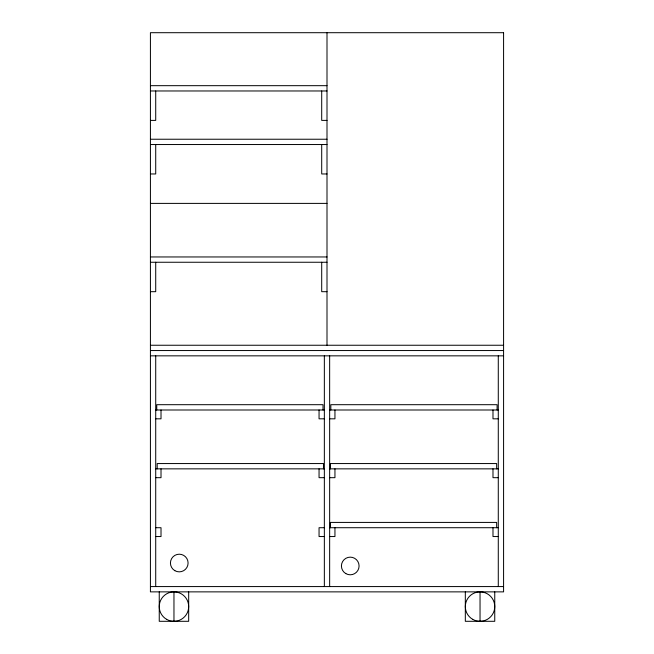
<?xml version="1.0" encoding="UTF-8"?>
<svg xmlns="http://www.w3.org/2000/svg" width="654" height="654" viewBox="0 0 654 654"><rect width="100%" height="100%" fill="white"/><g stroke="black" fill="none" stroke-linecap="round" stroke-linejoin="round"><path stroke-width="0.98" d="M150.42 85.674L327 85.674M150.42 90.971L327 90.971M150.42 120.401L155.717 120.401L155.717 90.971M327 120.401L321.703 120.401L321.703 90.971M150.42 139.237L327 139.237M150.42 144.534L327 144.534M150.42 173.964L155.717 173.964L155.717 144.534M327 173.964L321.703 173.964L321.703 144.534M150.42 203.394L327 203.394M150.42 256.957L327 256.957M150.42 262.254L327 262.254M150.42 291.684L155.717 291.684L155.717 262.254M327 291.684L321.703 291.684L321.703 262.254M150.42 345.247L503.58 345.247M150.42 350.544L503.58 350.544M150.42 355.841L503.58 355.841M155.717 409.993L324.351 409.993M329.649 409.993L498.283 409.993M155.717 418.822L161.015 418.822L161.015 409.993M324.351 418.822L319.054 418.822L319.054 409.993M329.649 418.822L334.946 418.822L334.946 409.993M498.283 418.822L492.985 418.822L492.985 409.993M155.717 468.853L324.351 468.853M329.649 468.853L498.283 468.853M155.717 477.682L161.015 477.682L161.015 468.853M324.351 477.682L319.054 477.682L319.054 468.853M329.649 477.682L334.946 477.682L334.946 468.853M498.283 477.682L492.985 477.682L492.985 468.853M155.717 527.713L161.015 527.713L161.015 536.542L155.717 536.542M324.351 527.713L319.054 527.713L319.054 536.542L324.351 536.542M329.649 527.713L498.283 527.713M329.649 536.542L334.946 536.542L334.946 527.713M498.283 536.542L492.985 536.542L492.985 527.713M150.42 586.573L503.58 586.573M498.283 355.841L498.283 586.573M497.105 409.993L497.105 404.695L330.826 404.695L330.826 409.993M496.664 468.853L496.664 463.555L330.384 463.555L330.384 468.853M496.664 527.713L496.664 522.415L330.384 522.415L330.384 527.713M494.751 591.87L494.751 621.3L465.321 621.3L465.321 591.87M480.036 591.87L480.036 621.3M329.649 355.841L329.649 586.573M327 32.7L327 345.467M324.351 355.841L324.351 586.573M323.468 468.853L323.468 463.555L157.189 463.555L157.189 468.853M323.027 409.993L323.027 404.695L156.747 404.695L156.747 409.993M188.679 591.87L188.679 621.3L159.249 621.3L159.249 591.87M173.964 591.87L173.964 621.3M155.717 355.841L155.717 586.573M503.58 32.7L150.42 32.7L150.42 591.87L503.58 591.87L503.58 32.7M166.607 619.33A14.715 14.715 0 0 0 188.679 606.585A14.715 14.715 0 0 0 166.607 593.84A14.715 14.715 0 0 0 166.607 619.33M472.679 619.33A14.715 14.715 0 0 0 494.751 606.585A14.715 14.715 0 0 0 472.679 593.84A14.715 14.715 0 0 0 472.679 619.33M345.835 573.615A8.829 8.829 0 0 0 359.079 565.972A8.829 8.829 0 0 0 345.835 558.328A8.829 8.829 0 0 0 345.835 573.615M174.847 570.672A8.829 8.829 0 0 0 188.09 563.029A8.829 8.829 0 0 0 174.847 555.385A8.829 8.829 0 0 0 174.847 570.672"/></g></svg>
